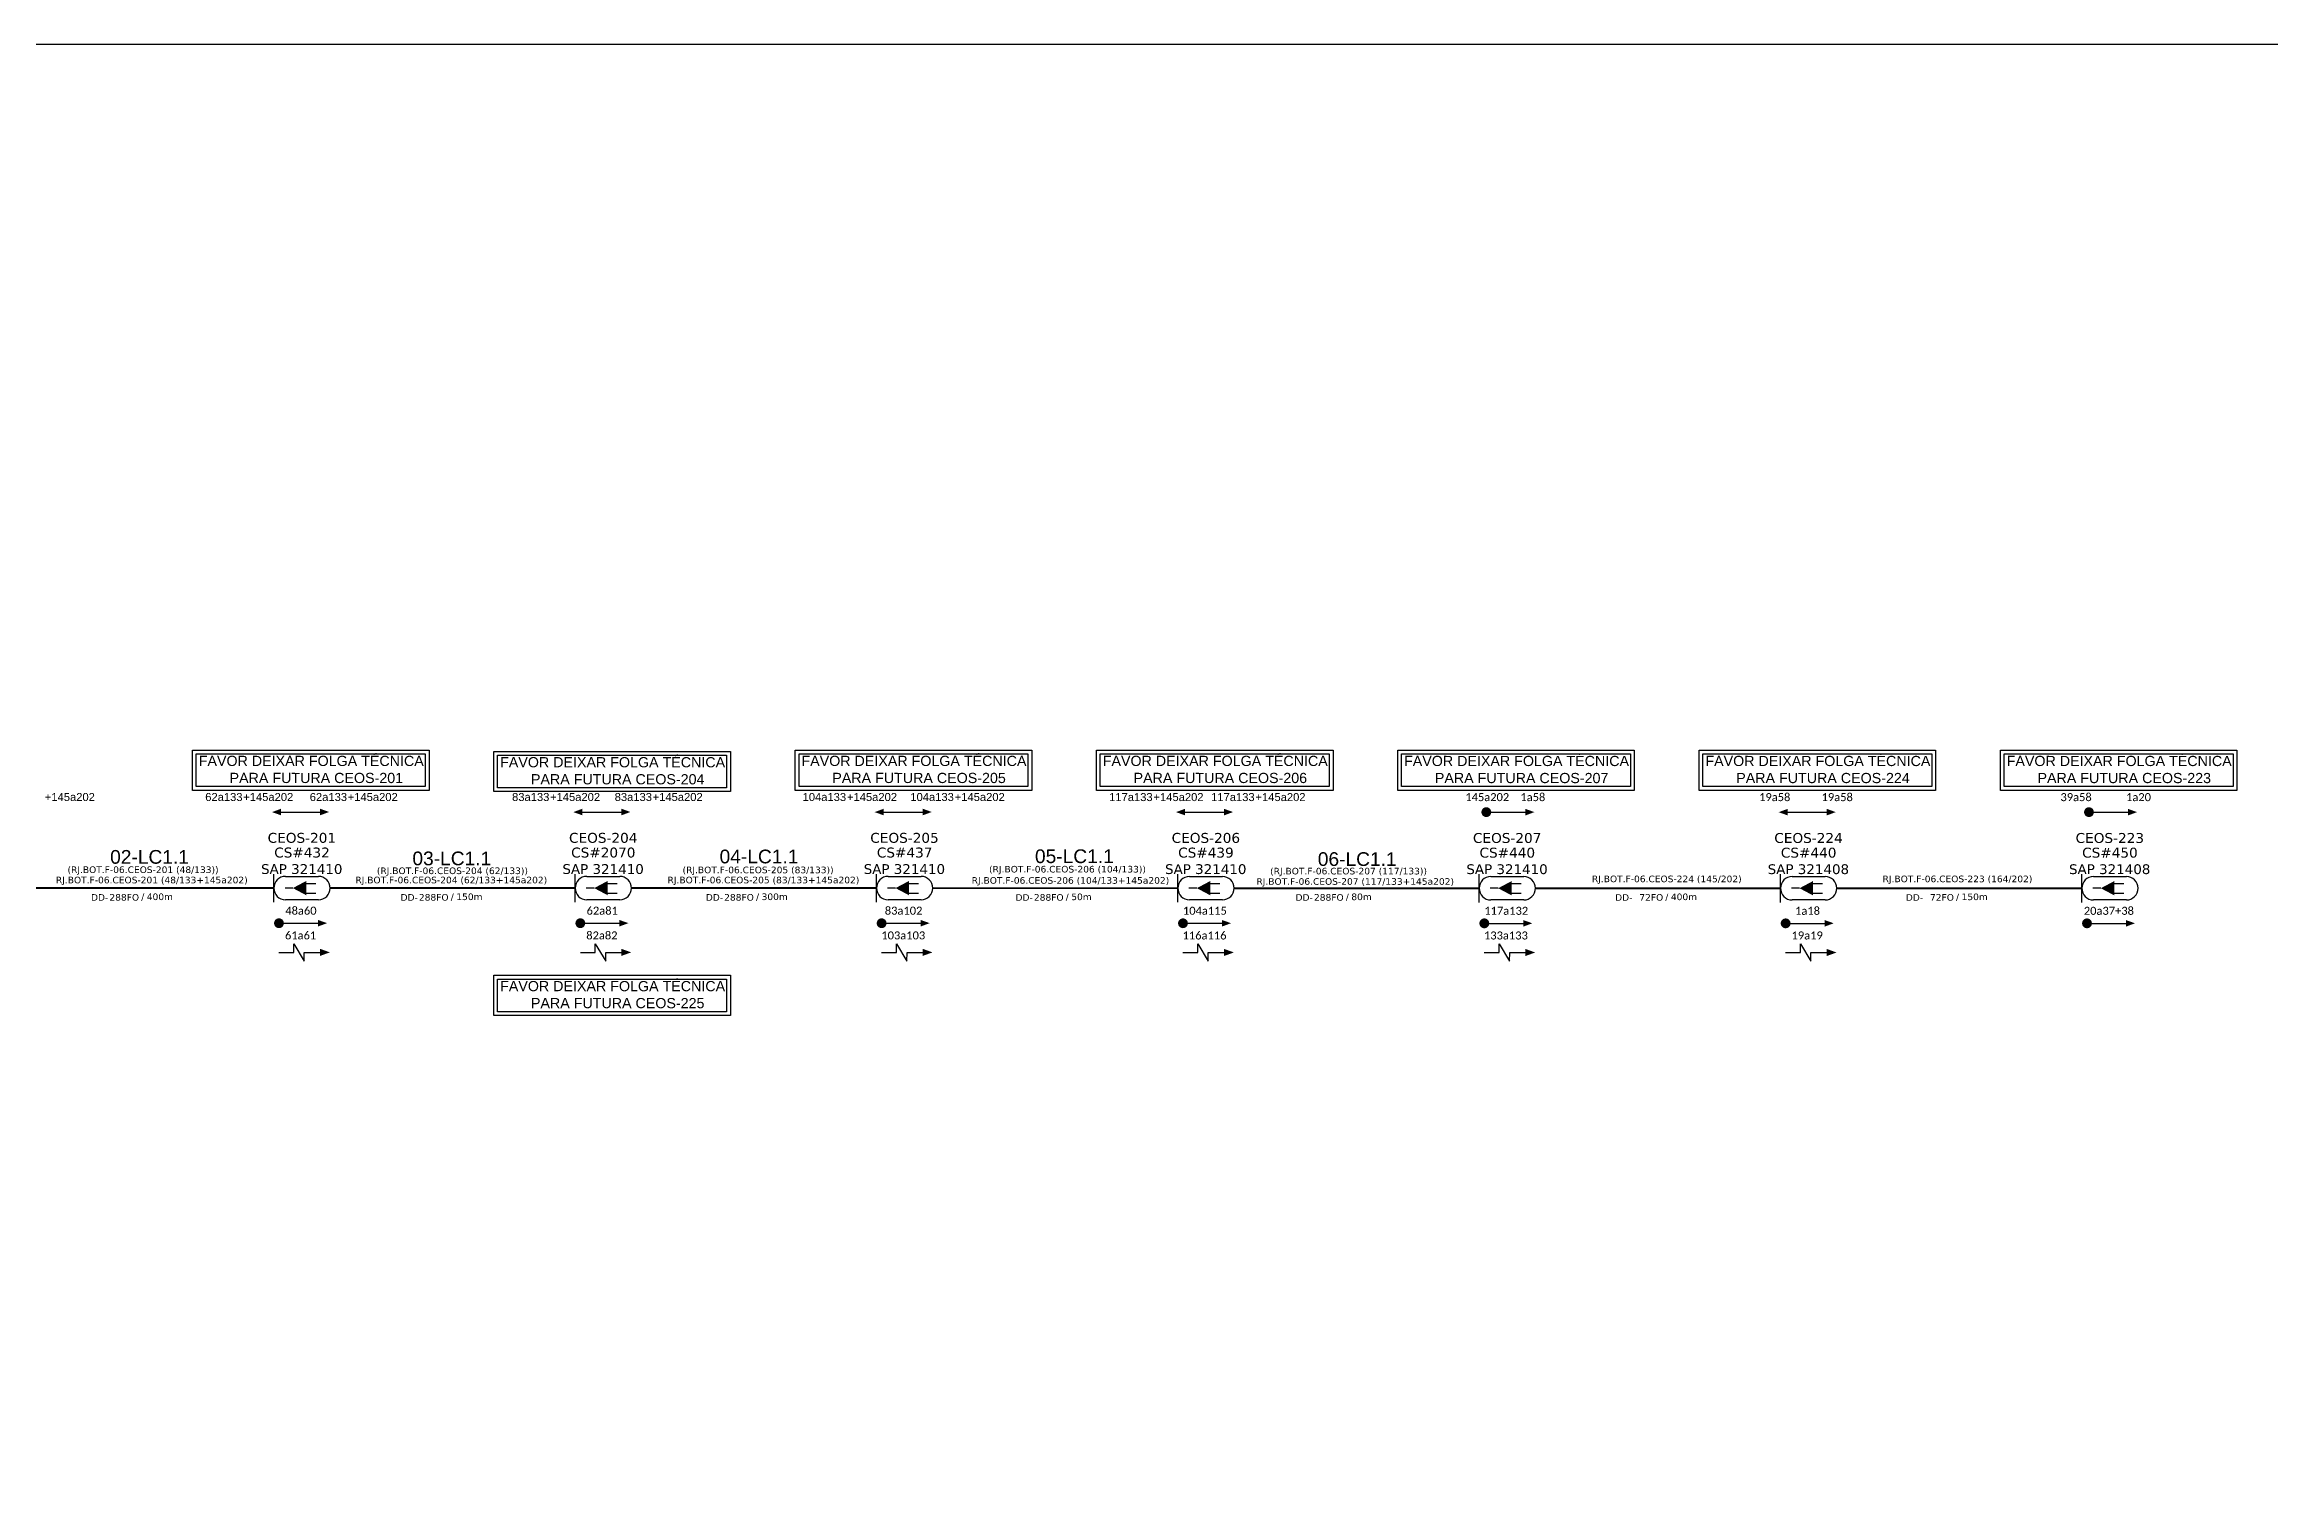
# Model space of a CAD drawing. Header units: metres. Extents: x -1286 to 424, y -500 to 94.
# Drawn here: x -957 to -620.6, y -125.2 to 94.2 of the extents above; entities that cross this region are included whole.
import ezdxf
from ezdxf.enums import TextEntityAlignment as Align

# ---------------------------------------------------------------- set-up
doc = ezdxf.new("R2010")
doc.units = ezdxf.units.M
doc.linetypes.add('ARILSUPP', pattern=[2.98, 1.42, -0.71, 0.14, -0.71])
for name, color, linetype in [('20.4-CEOS', 1, 'Continuous'), ('20.5-CABO AÉREO', 1, 'Continuous'), ('CEO', 1, 'Continuous'), ('LC1', 3, 'Continuous'), ('SETA', 7, 'Continuous')]:
    doc.layers.add(name, color=color, linetype=linetype)
doc.layers.add('40.1-ETIQUETAS', color=1, linetype='Continuous', lineweight=20)
doc.styles.add('ARIAL', font='arial.ttf')
doc.styles.add('siredit', font='verdana.ttf')

msp = doc.modelspace()

# ---------------------------------------------------------------- linework, layer by layer
msp.add_lwpolyline([(-1286.07, -499.81), (-445.07, -499.81), (-445.07, 94.19), (-1286.07, 94.19)], close=True)
at = {"color": 7, "ltscale": 9e-07}
for points in [[(-934.64, -12.51), (-898.89, -12.51), (-898.89, -18.6), (-934.64, -18.6)], [(-934.07, -13.08), (-899.46, -13.08), (-899.46, -18.03), (-934.07, -18.03)], [(-889.08, -12.71), (-853.33, -12.71), (-853.33, -18.79), (-889.08, -18.79)], [(-888.51, -13.28), (-853.9, -13.28), (-853.9, -18.22), (-888.51, -18.22)], [(-843.51, -12.51), (-807.77, -12.51), (-807.77, -18.6), (-843.51, -18.6)], [(-842.94, -13.08), (-808.34, -13.08), (-808.34, -18.03), (-842.94, -18.03)], [(-797.97, -12.51), (-762.22, -12.51), (-762.22, -18.6), (-797.97, -18.6)], [(-797.4, -13.08), (-762.79, -13.08), (-762.79, -18.03), (-797.4, -18.03)], [(-752.42, -12.52), (-716.67, -12.52), (-716.67, -18.61), (-752.42, -18.61)], [(-751.84, -13.09), (-717.24, -13.09), (-717.24, -18.04), (-751.84, -18.04)], [(-706.86, -12.52), (-671.11, -12.52), (-671.11, -18.61), (-706.86, -18.61)], [(-706.29, -13.09), (-671.68, -13.09), (-671.68, -18.04), (-706.29, -18.04)], [(-661.3, -12.52), (-625.56, -12.52), (-625.56, -18.61), (-661.3, -18.61)], [(-660.73, -13.09), (-626.13, -13.09), (-626.13, -18.04), (-660.73, -18.04)], [(-889.08, -46.57), (-853.33, -46.57), (-853.33, -52.65), (-889.08, -52.65)], [(-888.51, -47.14), (-853.9, -47.14), (-853.9, -52.08), (-888.51, -52.08)]]:
    msp.add_lwpolyline(points, close=True, dxfattribs=at)
at = {"color": 7}
for points in [[(-921.26, -21.88), (-915.35, -21.88)], [(-875.71, -21.88), (-869.79, -21.88)], [(-830.15, -21.88), (-824.24, -21.88)], [(-784.59, -21.89), (-778.68, -21.89)], [(-739.04, -21.9), (-733.13, -21.9)], [(-693.48, -21.9), (-687.57, -21.9)], [(-647.93, -21.9), (-642.02, -21.9)], [(-921.57, -38.69), (-915.66, -38.69)], [(-876.01, -38.69), (-870.1, -38.69)], [(-830.46, -38.69), (-824.55, -38.69)], [(-784.9, -38.7), (-778.99, -38.7)], [(-739.35, -38.71), (-733.43, -38.71)], [(-693.79, -38.71), (-687.88, -38.71)], [(-648.23, -38.71), (-642.32, -38.71)], [(-919.3, -43.1), (-919.3, -41.79), (-917.74, -44.41), (-917.74, -43.1)], [(-873.75, -43.1), (-873.75, -41.79), (-872.18, -44.41), (-872.18, -43.1)], [(-828.19, -43.1), (-828.19, -41.79), (-826.63, -44.41), (-826.62, -43.1)], [(-782.64, -43.11), (-782.64, -41.8), (-781.07, -44.42), (-781.07, -43.11)], [(-737.08, -43.12), (-737.08, -41.81), (-735.52, -44.42), (-735.51, -43.12)], [(-691.52, -43.12), (-691.52, -41.81), (-689.96, -44.42), (-689.96, -43.12)]]:
    msp.add_lwpolyline(points, dxfattribs=at)
at = {"color": 7, "const_width": 0.741}
for points in [[(-739.41, -21.9, 1), (-738.67, -21.89, 1)], [(-648.3, -21.9, 1), (-647.56, -21.89, 1)], [(-921.94, -38.69, 1), (-921.2, -38.69, 1)], [(-876.38, -38.69, 1), (-875.64, -38.69, 1)], [(-830.83, -38.69, 1), (-830.09, -38.69, 1)], [(-785.27, -38.7, 1), (-784.53, -38.7, 1)], [(-739.72, -38.71, 1), (-738.97, -38.71, 1)], [(-694.16, -38.71, 1), (-693.42, -38.71, 1)], [(-648.6, -38.71, 1), (-647.86, -38.71, 1)]]:
    msp.add_lwpolyline(points, format="xyb", close=True, dxfattribs=at)
at = {"layer": '20.4-CEOS', "color": 7}
for p, q in [((-920.58, -31.61), (-915.61, -31.61)), ((-875.03, -31.61), (-870.05, -31.61)), ((-829.47, -31.61), (-824.5, -31.61)), ((-783.92, -31.62), (-778.94, -31.62)), ((-738.36, -31.63), (-733.39, -31.63)), ((-692.8, -31.63), (-687.83, -31.63)), ((-915.61, -35.16), (-920.58, -35.16)), ((-870.05, -35.16), (-875.03, -35.16)), ((-824.5, -35.16), (-829.47, -35.16)), ((-778.94, -35.17), (-783.92, -35.17)), ((-733.39, -35.17), (-738.36, -35.17)), ((-687.83, -35.17), (-692.8, -35.17))]:
    msp.add_line(p, q, dxfattribs=at)
at = {"layer": '20.4-CEOS', "color": 5}
for p, q in [((-647.25, -31.63), (-642.28, -31.63)), ((-642.28, -35.17), (-647.25, -35.17))]:
    msp.add_line(p, q, dxfattribs=at)
at = {"layer": '20.4-CEOS', "color": 7}
for points in [[(-922.35, -35.52), (-922.35, -31.25)], [(-919.47, -33.38), (-920.66, -33.38)], [(-917.51, -32.68), (-916, -32.68)], [(-876.8, -35.52), (-876.8, -31.25)], [(-873.91, -33.38), (-875.11, -33.38)], [(-871.95, -32.68), (-870.44, -32.68)], [(-831.24, -35.52), (-831.24, -31.25)], [(-828.36, -33.38), (-829.55, -33.38)], [(-826.4, -32.68), (-824.89, -32.68)], [(-785.69, -35.53), (-785.69, -31.26)], [(-782.8, -33.39), (-784, -33.39)], [(-780.84, -32.69), (-779.33, -32.69)], [(-740.13, -35.54), (-740.13, -31.26)], [(-737.25, -33.4), (-738.44, -33.4)], [(-735.28, -32.7), (-733.77, -32.7)], [(-694.58, -35.54), (-694.58, -31.26)], [(-691.69, -33.4), (-692.89, -33.4)], [(-689.73, -32.7), (-688.22, -32.7)], [(-917.51, -34.16), (-916, -34.16)], [(-871.95, -34.16), (-870.44, -34.16)], [(-826.4, -34.16), (-824.89, -34.16)], [(-780.84, -34.16), (-779.33, -34.16)], [(-735.28, -34.17), (-733.77, -34.17)], [(-689.73, -34.17), (-688.22, -34.17)]]:
    msp.add_lwpolyline(points, dxfattribs=at)
for points in [[(-919.47, -33.38, 0, 2.19, 0), (-917.42, -33.38, 2.19, 2.19, 0)], [(-873.91, -33.38, 0, 2.19, 0), (-871.86, -33.38, 2.19, 2.19, 0)], [(-828.36, -33.38, 0, 2.19, 0), (-826.3, -33.38, 2.19, 2.19, 0)], [(-782.8, -33.39, 0, 2.19, 0), (-780.75, -33.39, 2.19, 2.19, 0)], [(-737.25, -33.4, 0, 2.19, 0), (-735.19, -33.4, 2.19, 2.19, 0)], [(-691.69, -33.4, 0, 2.19, 0), (-689.64, -33.4, 2.19, 2.19, 0)]]:
    msp.add_lwpolyline(points, format="xyseb", dxfattribs=at)
at = {"layer": '20.4-CEOS', "color": 5}
for points in [[(-649.02, -35.54), (-649.02, -31.26)], [(-646.14, -33.4), (-647.33, -33.4)], [(-644.17, -32.7), (-642.66, -32.7)], [(-644.17, -34.17), (-642.66, -34.17)]]:
    msp.add_lwpolyline(points, dxfattribs=at)
msp.add_lwpolyline([(-646.14, -33.4, 0, 2.19, 0), (-644.08, -33.4, 2.19, 2.19, 0)], format="xyseb", dxfattribs=at)
at = {"layer": '20.4-CEOS', "color": 7}
for centre, start, end in [((-920.58, -33.38), 90, 270), ((-915.61, -33.38), 270, 90), ((-875.03, -33.38), 90, 270), ((-870.05, -33.38), 270, 90), ((-829.47, -33.38), 90, 270), ((-824.5, -33.38), 270, 90), ((-783.92, -33.39), 90, 270), ((-778.94, -33.39), 270, 90), ((-738.36, -33.4), 90, 270), ((-733.39, -33.4), 270, 90), ((-692.8, -33.4), 90, 270), ((-687.83, -33.4), 270, 90)]:
    msp.add_arc(centre, 1.77, start, end, dxfattribs=at)
at = {"layer": '20.4-CEOS', "color": 5}
for centre, start, end in [((-647.25, -33.4), 90, 270), ((-642.28, -33.4), 270, 90)]:
    msp.add_arc(centre, 1.77, start, end, dxfattribs=at)
at = {"layer": '20.5-CABO AÉREO', "color": 7, "ltscale": 8, "const_width": 0.296}
for points in [[(-959.39, -33.38), (-922.35, -33.38)], [(-913.84, -33.38), (-876.8, -33.38)], [(-868.28, -33.38), (-831.24, -33.38)], [(-822.73, -33.39), (-785.69, -33.39)], [(-777.17, -33.4), (-740.13, -33.4)], [(-731.61, -33.4), (-694.58, -33.4)], [(-686.06, -33.4), (-649.02, -33.4)]]:
    msp.add_lwpolyline(points, dxfattribs=at)
at = {"layer": 'SETA', "color": 7}
for points in [[(-921.57, -43.1), (-919.3, -43.1)], [(-917.74, -43.1), (-915.37, -43.1)], [(-876.01, -43.1), (-873.75, -43.1)], [(-872.18, -43.1), (-869.82, -43.1)], [(-830.46, -43.1), (-828.19, -43.1)], [(-826.62, -43.1), (-824.26, -43.1)], [(-784.9, -43.11), (-782.64, -43.11)], [(-781.07, -43.11), (-778.7, -43.11)], [(-739.35, -43.12), (-737.08, -43.12)], [(-735.51, -43.12), (-733.15, -43.12)], [(-693.79, -43.12), (-691.52, -43.12)], [(-689.96, -43.12), (-687.59, -43.12)]]:
    msp.add_lwpolyline(points, dxfattribs=at)
for points in [[(-921.26, -22.37), (-922.62, -21.89), (-921.26, -21.38)], [(-915.35, -21.38), (-913.99, -21.87), (-915.35, -22.37)], [(-875.7, -22.37), (-877.06, -21.89), (-875.71, -21.38)], [(-869.8, -21.38), (-868.44, -21.87), (-869.79, -22.37)], [(-830.15, -22.37), (-831.51, -21.89), (-830.15, -21.38)], [(-824.24, -21.38), (-822.88, -21.87), (-824.24, -22.37)], [(-784.59, -22.38), (-785.95, -21.89), (-784.6, -21.39)], [(-778.69, -21.39), (-777.33, -21.88), (-778.68, -22.38)], [(-733.13, -21.4), (-731.77, -21.89), (-733.12, -22.39)], [(-693.48, -22.39), (-694.84, -21.9), (-693.49, -21.4)], [(-687.57, -21.4), (-686.21, -21.89), (-687.57, -22.39)], [(-642.02, -21.4), (-640.66, -21.89), (-642.01, -22.39)], [(-915.66, -38.2), (-914.3, -38.68), (-915.65, -39.18)], [(-870.1, -38.2), (-868.74, -38.68), (-870.1, -39.18)], [(-824.55, -38.2), (-823.19, -38.68), (-824.54, -39.18)], [(-778.99, -38.21), (-777.63, -38.69), (-778.99, -39.19)], [(-733.44, -38.22), (-732.08, -38.7), (-733.43, -39.2)], [(-687.88, -38.22), (-686.52, -38.7), (-687.88, -39.2)], [(-642.33, -38.22), (-640.97, -38.7), (-642.32, -39.2)], [(-915.37, -42.56), (-913.88, -43.1), (-915.37, -43.64)], [(-869.82, -42.56), (-868.32, -43.1), (-869.82, -43.64)], [(-824.26, -42.56), (-822.77, -43.1), (-824.26, -43.64)], [(-778.7, -42.57), (-777.21, -43.11), (-778.7, -43.65)], [(-733.15, -42.57), (-731.66, -43.12), (-733.15, -43.66)], [(-687.59, -42.57), (-686.1, -43.12), (-687.59, -43.66)]]:
    msp.add_solid(points, dxfattribs=at)

# ---------------------------------------------------------------- texts
at = {"color": 7, "style": 'ARIAL'}
for s, p in [('FAVOR DEIXAR FOLGA TÉCNICA', (-933.7, -14.91)), ('FAVOR DEIXAR FOLGA TÉCNICA', (-888.14, -15.11)), ('FAVOR DEIXAR FOLGA TÉCNICA', (-842.58, -14.91)), ('FAVOR DEIXAR FOLGA TÉCNICA', (-797.03, -14.91)), ('FAVOR DEIXAR FOLGA TÉCNICA', (-751.48, -14.92)), ('FAVOR DEIXAR FOLGA TÉCNICA', (-705.92, -14.92)), ('FAVOR DEIXAR FOLGA TÉCNICA', (-660.37, -14.92)), ('PARA FUTURA CEOS-201', (-929.04, -17.49)), ('PARA FUTURA CEOS-204', (-883.48, -17.69)), ('PARA FUTURA CEOS-205', (-837.92, -17.49)), ('PARA FUTURA CEOS-206', (-792.37, -17.49)), ('PARA FUTURA CEOS-207', (-746.82, -17.5)), ('PARA FUTURA CEOS-224', (-701.26, -17.5)), ('PARA FUTURA CEOS-223', (-655.71, -17.5)), ('FAVOR DEIXAR FOLGA TÉCNICA', (-888.14, -48.97)), ('PARA FUTURA CEOS-225', (-883.48, -51.54))]:
    msp.add_text(s, height=1.5433, rotation=359.9867, dxfattribs=at).set_placement(p)
at = {"layer": '20.4-CEOS', "color": 7, "style": 'siredit'}
for s, height, p in [('SAP 321410', 1.481, (-918.13, -30.5)), ('CS#432', 1.502, (-918.09, -28)), ('SAP 321410', 1.481, (-872.57, -30.5)), ('CS#2070', 1.502, (-872.54, -28)), ('SAP 321410', 1.481, (-827.02, -30.5)), ('CS#437', 1.502, (-826.98, -28)), ('SAP 321410', 1.481, (-781.46, -30.51)), ('CS#439', 1.502, (-781.43, -28.01)), ('SAP 321410', 1.481, (-735.91, -30.52)), ('CS#440', 1.502, (-735.87, -28.02)), ('SAP 321408', 1.481, (-690.35, -30.52)), ('CS#440', 1.502, (-690.31, -28.02)), ('SAP 321408', 1.481, (-644.8, -30.52)), ('CS#450', 1.502, (-644.76, -28.02))]:
    msp.add_text(s, height=height, dxfattribs=at).set_placement(p, align=Align.MIDDLE_CENTER)
at = {"layer": '40.1-ETIQUETAS', "color": 7}
for s, height, style, p in [('+145a202', 1.21, 'ARIAL', (-956.97, -20.21)), ('62a133', 1.21, 'ARIAL', (-932.72, -20.21)), ('+145a202', 1.21, 'ARIAL', (-926.98, -20.21)), ('62a133', 1.21, 'ARIAL', (-916.92, -20.21)), ('+145a202', 1.21, 'ARIAL', (-911.18, -20.21)), ('83a133', 1.21, 'ARIAL', (-886.33, -20.21)), ('+145a202', 1.21, 'ARIAL', (-880.59, -20.21)), ('83a133', 1.21, 'ARIAL', (-870.82, -20.21)), ('+145a202', 1.21, 'ARIAL', (-865.08, -20.21)), ('104a133', 1.21, 'ARIAL', (-842.41, -20.21)), ('+145a202', 1.21, 'ARIAL', (-835.7, -20.21)), ('104a133', 1.21, 'ARIAL', (-826.12, -20.21)), ('+145a202', 1.21, 'ARIAL', (-819.41, -20.21)), ('117a133', 1.21, 'ARIAL', (-796.07, -20.22)), ('+145a202', 1.21, 'ARIAL', (-789.36, -20.22)), ('117a133', 1.21, 'ARIAL', (-780.65, -20.22)), ('+145a202', 1.21, 'ARIAL', (-773.94, -20.22)), ('RJ.BOT.F-06.CEOS-201 (48/133+145a202)', 1, 'siredit', (-955.3, -32.66)), ('RJ.BOT.F-06.CEOS-204 (62/133+145a202)', 1, 'siredit', (-910.02, -32.66)), ('RJ.BOT.F-06.CEOS-205 (83/133+145a202)', 1, 'siredit', (-862.83, -32.66)), ('RJ.BOT.F-06.CEOS-206 (104/133+145a202)', 1, 'siredit', (-816.85, -32.72)), ('RJ.BOT.F-06.CEOS-207 (117/133+145a202)', 1, 'siredit', (-773.8, -32.88))]:
    msp.add_text(s, height=height, dxfattribs=dict(at, style=style)).set_placement(p)
at = {"layer": '40.1-ETIQUETAS', "color": 7, "style": 'siredit'}
for s, p in [('(RJ.BOT.F-06.CEOS-201 (48/133))', (-942.12, -30.6)), ('(RJ.BOT.F-06.CEOS-204 (62/133))', (-895.35, -30.76)), ('(RJ.BOT.F-06.CEOS-205 (83/133))', (-849.14, -30.63)), ('(RJ.BOT.F-06.CEOS-206 (104/133))', (-802.36, -30.52)), ('(RJ.BOT.F-06.CEOS-207 (117/133))', (-759.87, -30.81)), ('RJ.BOT.F-06.CEOS-224 (145/202)', (-711.76, -31.99)), ('RJ.BOT.F-06.CEOS-223 (164/202)', (-667.81, -31.99))]:
    msp.add_text(s, height=1, dxfattribs=at).set_placement(p, align=Align.MIDDLE_CENTER)
for s, p in [('DD-', (-947.38, -34.79)), ('288FO', (-942.72, -34.78)), ('/', (-941.93, -34.69)), ('DD-', (-900.58, -34.79)), ('288FO', (-895.93, -34.78)), ('/', (-895.14, -34.69)), ('DD-', (-854.43, -34.79)), ('288FO', (-849.78, -34.78)), ('/', (-848.99, -34.69)), ('DD-', (-807.61, -34.8)), ('288FO', (-802.95, -34.79)), ('/', (-802.17, -34.7)), ('DD-', (-765.27, -34.8)), ('288FO', (-760.61, -34.79)), ('/', (-759.82, -34.7)), ('DD-', (-716.96, -34.8)), ('72FO', (-712.3, -34.79)), ('/', (-711.52, -34.7)), ('DD-', (-673.01, -34.8)), ('72FO', (-668.35, -34.79)), ('/', (-667.57, -34.7))]:
    msp.add_text(s, height=1, dxfattribs=at).set_placement(p, align=Align.MIDDLE_RIGHT)
for s, p in [('400m', (-941.56, -34.69)), ('150m', (-894.76, -34.69)), ('300m', (-848.61, -34.69)), ('50m', (-801.79, -34.7)), ('80m', (-759.45, -34.7)), ('400m', (-711.14, -34.7)), ('150m', (-667.19, -34.7))]:
    msp.add_text(s, height=1, dxfattribs=at).set_placement(p, align=Align.MIDDLE_LEFT)
at = {"layer": '40.1-ETIQUETAS', "color": 7, "char_height": 1.2096, "width": 20.6627, "attachment_point": 5, "style": 'ARIAL'}
for s, insert in [('{\\fCalibri|b0|i0|c0|p34;145a202}', (-738.9, -19.63)), ('{\\fCalibri|b0|i0|c0|p34;1a58}', (-732.01, -19.63)), ('{\\fCalibri|b0|i0|c0|p34;19a58}', (-695.44, -19.63)), ('{\\fCalibri|b0|i0|c0|p34;19a58}', (-685.99, -19.63)), ('{\\fCalibri|b0|i0|c0|p34;39a58}', (-649.88, -19.63)), ('{\\fCalibri|b0|i0|c0|p34;1a20}', (-640.44, -19.63)), ('{\\fCalibri|b0|i0|c0|p34;48a60}', (-918.25, -36.8)), ('{\\fCalibri|b0|i0|c0|p34;62a81}', (-872.7, -36.8)), ('{\\fCalibri|b0|i0|c0|p34;83a102}', (-827.14, -36.8)), ('{\\fCalibri|b0|i0|c0|p34;104a115}', (-781.59, -36.81)), ('{\\fCalibri|b0|i0|c0|p34;117a132}', (-736.03, -36.82)), ('{\\fCalibri|b0|i0|c0|p34;1a18}', (-690.48, -36.82)), ('{\\fCalibri|b0|i0|c0|p34;20a37+\\C1;38}', (-644.92, -36.82)), ('{\\fCalibri|b0|i0|c0|p34;61a61}', (-918.3, -40.54)), ('{\\fCalibri|b0|i0|c0|p34;82a82}', (-872.75, -40.54)), ('{\\fCalibri|b0|i0|c0|p34;103a103}', (-827.19, -40.54)), ('{\\fCalibri|b0|i0|c0|p34;116a116}', (-781.64, -40.55)), ('{\\fCalibri|b0|i0|c0|p34;133a133}', (-736.08, -40.55)), ('{\\fCalibri|b0|i0|c0|p34;19a19}', (-690.53, -40.55))]:
    msp.add_mtext(s, dxfattribs=dict(at, insert=insert))
at = {"layer": 'CEO', "color": 7, "style": 'siredit'}
for s, p in [('CEOS-201', (-918.11, -25.78)), ('CEOS-204', (-872.55, -25.78)), ('CEOS-205', (-827, -25.78)), ('CEOS-206', (-781.44, -25.79)), ('CEOS-207', (-735.89, -25.8)), ('CEOS-224', (-690.33, -25.8)), ('CEOS-223', (-644.78, -25.8))]:
    msp.add_text(s, height=1.502, dxfattribs=at).set_placement(p, align=Align.MIDDLE_CENTER)
at = {"layer": 'LC1', "color": 7, "linetype": 'ARILSUPP', "style": 'ARIAL'}
for s, p in [('02-LC1.1', (-941.14, -28.66)), ('03-LC1.1', (-895.44, -28.89)), ('04-LC1.1', (-849, -28.6)), ('05-LC1.1', (-801.32, -28.56)), ('06-LC1.1', (-758.56, -28.99))]:
    msp.add_text(s, height=2.074, dxfattribs=at).set_placement(p, align=Align.MIDDLE_CENTER)

doc.saveas('drawing.dxf')
